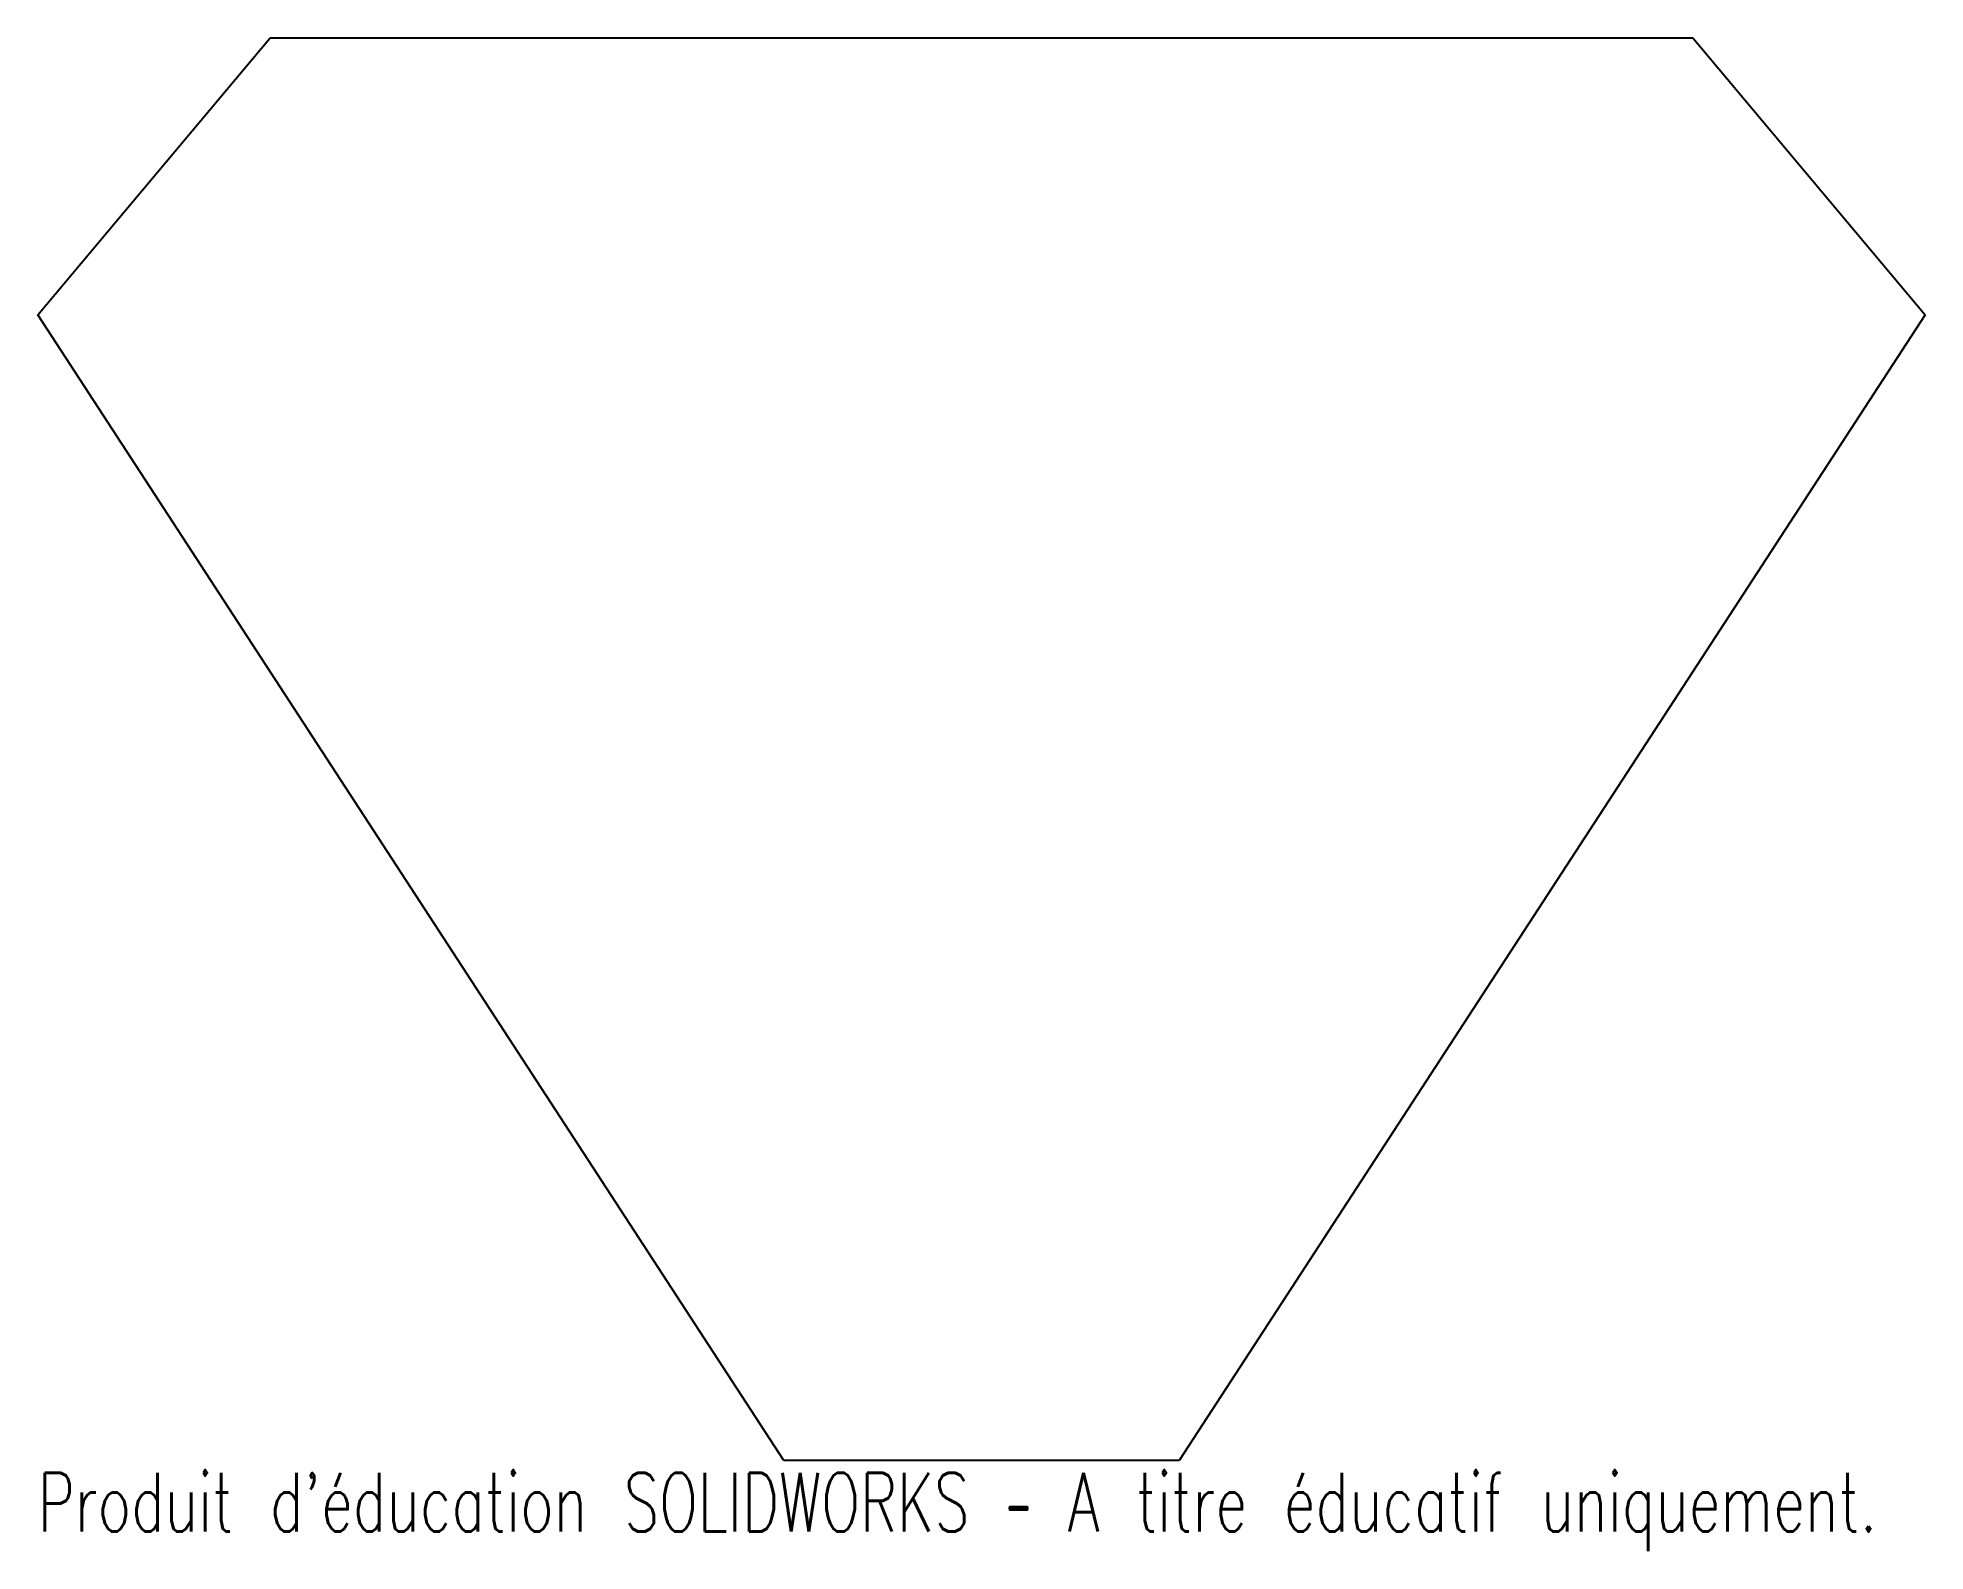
# Model space of a CAD drawing. Header units: millimetres. Extents: x 47 to 203, y -21 to 103.
import ezdxf

# ---------------------------------------------------------------- set-up
doc = ezdxf.new("R2010")
doc.units = ezdxf.units.MM
doc.styles.add('SLDTEXTSTYLE0', font='TXT', dxfattribs={"width": 0.7, "bigfont": 'bigfont'})

msp = doc.modelspace()

# ---------------------------------------------------------------- linework, layer by layer
at = {"color": 7, "linetype": 'Continuous'}
for p, q in [((47.23, 80.35), (66.35, 103.13)), ((66.35, 103.13), (183.42, 103.13)), ((183.42, 103.13), (202.54, 80.35)), ((108.62, -13.92), (47.23, 80.35)), ((202.54, 80.35), (141.14, -13.92)), ((141.14, -13.92), (108.62, -13.92))]:
    msp.add_line(p, q, dxfattribs=at)

# ---------------------------------------------------------------- texts
at = {"color": 7, "linetype": 'Continuous', "insert": (47.23, -14.94), "char_height": 4.8336, "attachment_point": 1, "style": 'SLDTEXTSTYLE0'}
msp.add_mtext("Produit d'éducation SOLIDWORKS – A titre éducatif uniquement.", dxfattribs=at)

doc.saveas('drawing.dxf')
